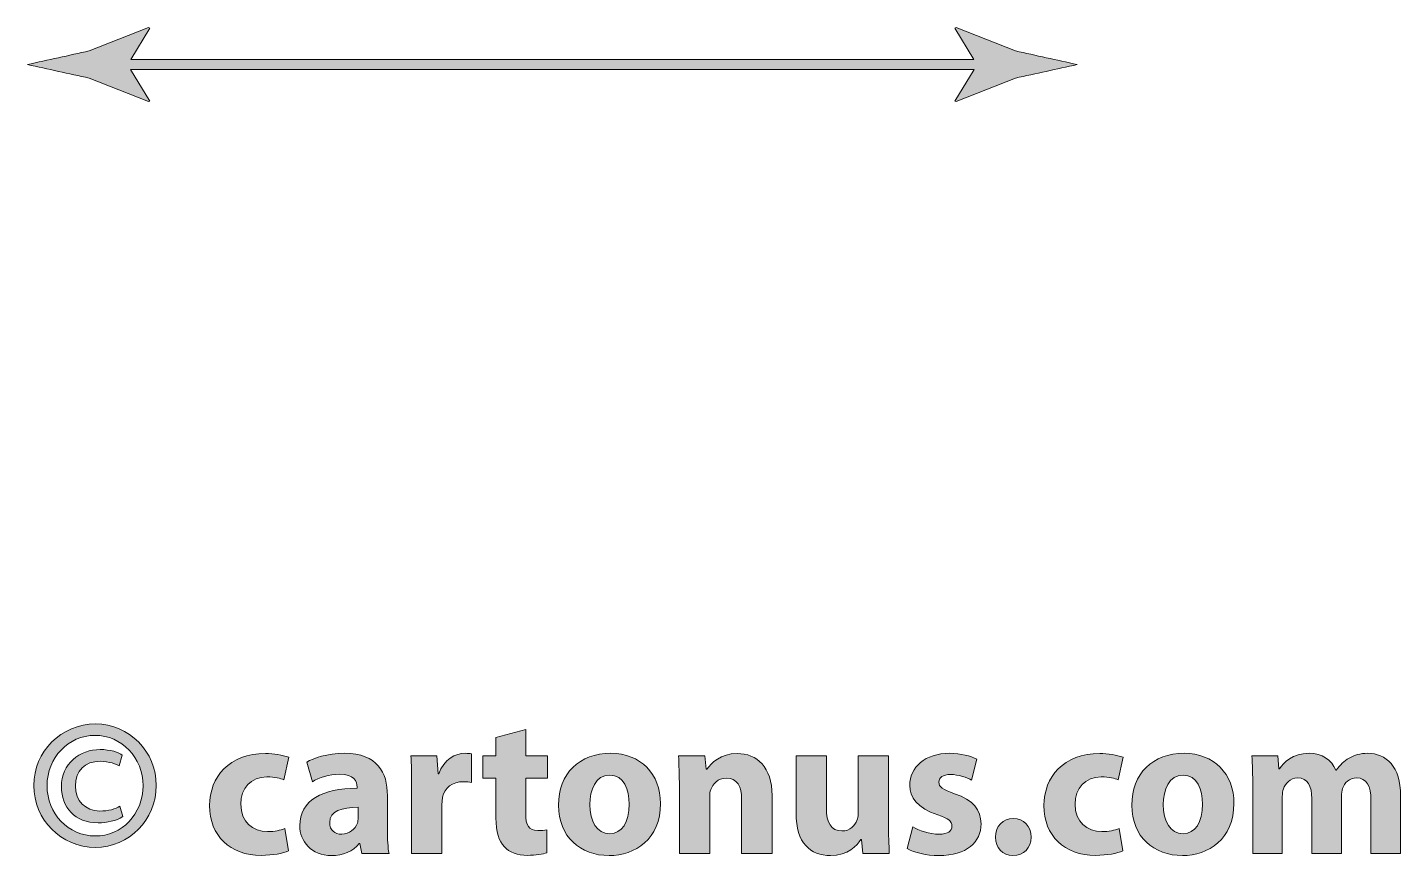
# Model space of a CAD drawing. Header units: inches. Extents: x 110 to 587, y -364 to 80.
# Drawn here: x 512.48 to 560.59, y -160.82 to -131.79 of the extents above; entities that cross this region are included whole.
import ezdxf

# ---------------------------------------------------------------- set-up
doc = ezdxf.new("R2010")
doc.units = ezdxf.units.IN
doc.header["$MEASUREMENT"] = 0
doc.layers.add('description', color=7, linetype='Continuous')

# ---------------------------------------------------------------- blocks, each defined once
blk = doc.blocks.new('block 25')
at = {"layer": 'description'}
h = blk.add_hatch(color=252, dxfattribs=at)
h.dxf.hatch_style = 2
edge = h.paths.add_edge_path()
edge.add_spline(control_points=[(516.993, -158.363), (516.993, -159.566), (516.048, -160.532), (514.858, -160.532), (513.662, -160.532), (512.703, -159.566), (512.703, -158.363), (512.703, -157.173), (513.662, -156.207), (514.866, -156.207), (516.048, -156.207), (516.993, -157.173), (516.993, -158.363)], knot_values=[0, 0, 0, 0, 1, 1, 1, 2, 2, 2, 3, 3, 3, 4, 4, 4, 4], degree=3, periodic=1)
edge = h.paths.add_edge_path()
edge.add_spline(control_points=[(513.165, -158.37), (513.165, -159.356), (513.914, -160.133), (514.852, -160.133), (515.782, -160.14), (516.531, -159.356), (516.531, -158.37), (516.531, -157.39), (515.782, -156.606), (514.844, -156.606), (513.914, -156.606), (513.165, -157.39), (513.165, -158.37)], knot_values=[0, 0, 0, 0, 1, 1, 1, 2, 2, 2, 3, 3, 3, 4, 4, 4, 4], degree=3, periodic=1)
edge = h.paths.add_edge_path()
edge.add_spline(control_points=[(515.691, -157.67), (515.607, -157.621), (515.334, -157.516), (515.027, -157.516), (514.487, -157.516), (514.159, -157.838), (514.159, -158.384), (514.159, -158.894), (514.502, -159.259), (515.019, -159.259), (515.306, -159.259), (515.565, -159.189), (515.719, -159.09), (515.719, -159.09), (515.824, -159.447), (515.824, -159.447), (515.58, -159.608), (515.265, -159.671), (514.957, -159.671), (514.138, -159.671), (513.669, -159.118), (513.669, -158.405), (513.669, -157.6), (514.313, -157.103), (515.027, -157.103), (515.363, -157.103), (515.705, -157.201), (515.796, -157.299), (515.796, -157.299), (515.691, -157.67), (515.691, -157.67)], knot_values=[0, 0, 0, 0, 1, 1, 1, 2, 2, 2, 3, 3, 3, 4, 4, 4, 5, 5, 5, 6, 6, 6, 7, 7, 7, 8, 8, 8, 9, 9, 9, 10, 10, 10, 10], degree=3, periodic=1)
h = blk.add_hatch(color=252, dxfattribs=at)
h.dxf.hatch_style = 2
edge = h.paths.add_edge_path()
edge.add_spline(control_points=[(529.937, -156.396), (529.937, -156.396), (529.937, -157.32), (529.937, -157.32), (529.937, -157.32), (530.699, -157.32), (530.699, -157.32), (530.699, -157.32), (530.699, -158.104), (530.699, -158.104), (530.699, -158.104), (529.937, -158.104), (529.937, -158.104), (529.937, -158.104), (529.937, -159.342), (529.937, -159.342), (529.937, -159.755), (530.042, -159.944), (530.357, -159.944), (530.504, -159.944), (530.573, -159.937), (530.671, -159.916), (530.671, -159.916), (530.679, -160.721), (530.679, -160.721), (530.546, -160.77), (530.287, -160.812), (529.992, -160.812), (529.65, -160.812), (529.363, -160.693), (529.188, -160.518), (528.992, -160.315), (528.894, -159.986), (528.894, -159.504), (528.894, -159.504), (528.894, -158.104), (528.894, -158.104), (528.894, -158.104), (528.439, -158.104), (528.439, -158.104), (528.439, -158.104), (528.439, -157.32), (528.439, -157.32), (528.439, -157.32), (528.894, -157.32), (528.894, -157.32), (528.894, -157.32), (528.894, -156.683), (528.894, -156.683), (528.894, -156.683), (529.937, -156.396), (529.937, -156.396)], knot_values=[0, 0, 0, 0, 1, 1, 1, 2, 2, 2, 3, 3, 3, 4, 4, 4, 5, 5, 5, 6, 6, 6, 7, 7, 7, 8, 8, 8, 9, 9, 9, 10, 10, 10, 11, 11, 11, 12, 12, 12, 13, 13, 13, 14, 14, 14, 15, 15, 15, 16, 16, 16, 17, 17, 17, 17], degree=3, periodic=1)
h = blk.add_hatch(color=252, dxfattribs=at)
h.dxf.hatch_style = 2
edge = h.paths.add_edge_path()
edge.add_spline(control_points=[(521.627, -160.651), (521.438, -160.742), (521.081, -160.812), (520.676, -160.812), (519.57, -160.812), (518.863, -160.133), (518.863, -159.063), (518.863, -158.062), (519.549, -157.243), (520.823, -157.243), (521.103, -157.243), (521.41, -157.292), (521.634, -157.376), (521.634, -157.376), (521.467, -158.167), (521.467, -158.167), (521.34, -158.111), (521.152, -158.062), (520.872, -158.062), (520.312, -158.062), (519.948, -158.461), (519.955, -159.021), (519.955, -159.643), (520.375, -159.979), (520.893, -159.979), (521.144, -159.979), (521.34, -159.937), (521.501, -159.867), (521.501, -159.867), (521.627, -160.651), (521.627, -160.651)], knot_values=[0, 0, 0, 0, 1, 1, 1, 2, 2, 2, 3, 3, 3, 4, 4, 4, 5, 5, 5, 6, 6, 6, 7, 7, 7, 8, 8, 8, 9, 9, 9, 10, 10, 10, 10], degree=3, periodic=1)
h = blk.add_hatch(color=252, dxfattribs=at)
h.dxf.hatch_style = 2
edge = h.paths.add_edge_path()
edge.add_spline(control_points=[(525.092, -159.916), (525.092, -160.238), (525.106, -160.553), (525.148, -160.742), (525.148, -160.742), (524.19, -160.742), (524.19, -160.742), (524.19, -160.742), (524.126, -160.399), (524.126, -160.399), (524.126, -160.399), (524.105, -160.399), (524.105, -160.399), (523.882, -160.672), (523.532, -160.819), (523.126, -160.819), (522.433, -160.819), (522.02, -160.315), (522.02, -159.77), (522.02, -158.881), (522.818, -158.461), (524.028, -158.461), (524.028, -158.461), (524.028, -158.419), (524.028, -158.419), (524.028, -158.23), (523.93, -157.971), (523.405, -157.971), (523.056, -157.971), (522.685, -158.09), (522.461, -158.23), (522.461, -158.23), (522.265, -157.544), (522.265, -157.544), (522.503, -157.411), (522.972, -157.236), (523.595, -157.236), (524.735, -157.236), (525.092, -157.908), (525.092, -158.72), (525.092, -158.72), (525.092, -159.916), (525.092, -159.916)], knot_values=[0, 0, 0, 0, 1, 1, 1, 2, 2, 2, 3, 3, 3, 4, 4, 4, 5, 5, 5, 6, 6, 6, 7, 7, 7, 8, 8, 8, 9, 9, 9, 10, 10, 10, 11, 11, 11, 12, 12, 12, 13, 13, 13, 14, 14, 14, 14], degree=3, periodic=1)
edge = h.paths.add_edge_path()
edge.add_spline(control_points=[(524.063, -159.126), (523.504, -159.126), (523.07, -159.259), (523.07, -159.664), (523.07, -159.937), (523.252, -160.07), (523.489, -160.07), (523.749, -160.07), (523.972, -159.895), (524.042, -159.679), (524.057, -159.622), (524.063, -159.559), (524.063, -159.496), (524.063, -159.496), (524.063, -159.126), (524.063, -159.126)], knot_values=[0, 0, 0, 0, 1, 1, 1, 2, 2, 2, 3, 3, 3, 4, 4, 4, 5, 5, 5, 5], degree=3, periodic=1)
h = blk.add_hatch(color=252, dxfattribs=at)
h.dxf.hatch_style = 2
edge = h.paths.add_edge_path()
edge.add_spline(control_points=[(525.94, -158.447), (525.94, -157.943), (525.933, -157.614), (525.912, -157.32), (525.912, -157.32), (526.822, -157.32), (526.822, -157.32), (526.822, -157.32), (526.864, -157.95), (526.864, -157.95), (526.864, -157.95), (526.892, -157.95), (526.892, -157.95), (527.067, -157.446), (527.48, -157.236), (527.816, -157.236), (527.913, -157.236), (527.963, -157.243), (528.039, -157.257), (528.039, -157.257), (528.039, -158.258), (528.039, -158.258), (527.955, -158.244), (527.872, -158.23), (527.752, -158.23), (527.36, -158.23), (527.094, -158.44), (527.025, -158.769), (527.011, -158.839), (527.003, -158.923), (527.003, -159.007), (527.003, -159.007), (527.003, -160.742), (527.003, -160.742), (527.003, -160.742), (525.94, -160.742), (525.94, -160.742), (525.94, -160.742), (525.94, -158.447), (525.94, -158.447)], knot_values=[0, 0, 0, 0, 1, 1, 1, 2, 2, 2, 3, 3, 3, 4, 4, 4, 5, 5, 5, 6, 6, 6, 7, 7, 7, 8, 8, 8, 9, 9, 9, 10, 10, 10, 11, 11, 11, 12, 12, 12, 13, 13, 13, 13], degree=3, periodic=1)
h = blk.add_hatch(color=252, dxfattribs=at)
h.dxf.hatch_style = 2
edge = h.paths.add_edge_path()
edge.add_spline(control_points=[(534.661, -158.993), (534.661, -160.245), (533.772, -160.819), (532.856, -160.819), (531.855, -160.819), (531.085, -160.161), (531.085, -159.056), (531.085, -157.943), (531.813, -157.236), (532.919, -157.236), (533.961, -157.236), (534.661, -157.957), (534.661, -158.993)], knot_values=[0, 0, 0, 0, 1, 1, 1, 2, 2, 2, 3, 3, 3, 4, 4, 4, 4], degree=3, periodic=1)
edge = h.paths.add_edge_path()
edge.add_spline(control_points=[(532.184, -159.027), (532.184, -159.616), (532.429, -160.056), (532.884, -160.056), (533.304, -160.056), (533.562, -159.643), (533.562, -159.021), (533.562, -158.517), (533.367, -157.999), (532.884, -157.999), (532.38, -157.999), (532.184, -158.524), (532.184, -159.027)], knot_values=[0, 0, 0, 0, 1, 1, 1, 2, 2, 2, 3, 3, 3, 4, 4, 4, 4], degree=3, periodic=1)
h = blk.add_hatch(color=252, dxfattribs=at)
h.dxf.hatch_style = 2
edge = h.paths.add_edge_path()
edge.add_spline(control_points=[(535.32, -158.412), (535.32, -157.985), (535.306, -157.628), (535.292, -157.32), (535.292, -157.32), (536.216, -157.32), (536.216, -157.32), (536.216, -157.32), (536.265, -157.796), (536.265, -157.796), (536.265, -157.796), (536.286, -157.796), (536.286, -157.796), (536.426, -157.572), (536.769, -157.243), (537.343, -157.243), (538.042, -157.243), (538.567, -157.712), (538.567, -158.72), (538.567, -158.72), (538.567, -160.742), (538.567, -160.742), (538.567, -160.742), (537.503, -160.742), (537.503, -160.742), (537.503, -160.742), (537.503, -158.846), (537.503, -158.846), (537.503, -158.405), (537.349, -158.104), (536.965, -158.104), (536.671, -158.104), (536.496, -158.307), (536.419, -158.503), (536.391, -158.573), (536.384, -158.671), (536.384, -158.769), (536.384, -158.769), (536.384, -160.742), (536.384, -160.742), (536.384, -160.742), (535.32, -160.742), (535.32, -160.742), (535.32, -160.742), (535.32, -158.412), (535.32, -158.412)], knot_values=[0, 0, 0, 0, 1, 1, 1, 2, 2, 2, 3, 3, 3, 4, 4, 4, 5, 5, 5, 6, 6, 6, 7, 7, 7, 8, 8, 8, 9, 9, 9, 10, 10, 10, 11, 11, 11, 12, 12, 12, 13, 13, 13, 14, 14, 14, 15, 15, 15, 15], degree=3, periodic=1)
h = blk.add_hatch(color=252, dxfattribs=at)
h.dxf.hatch_style = 2
edge = h.paths.add_edge_path()
edge.add_spline(control_points=[(543.496, -159.818), (543.692, -159.937), (544.098, -160.07), (544.413, -160.07), (544.735, -160.07), (544.868, -159.965), (544.868, -159.79), (544.868, -159.608), (544.763, -159.525), (544.371, -159.392), (543.657, -159.154), (543.384, -158.769), (543.391, -158.363), (543.391, -157.719), (543.937, -157.236), (544.784, -157.236), (545.183, -157.236), (545.532, -157.334), (545.742, -157.439), (545.742, -157.439), (545.56, -158.174), (545.56, -158.174), (545.407, -158.09), (545.105, -157.978), (544.819, -157.978), (544.56, -157.978), (544.413, -158.083), (544.413, -158.251), (544.413, -158.419), (544.546, -158.503), (544.966, -158.65), (545.616, -158.874), (545.882, -159.21), (545.889, -159.706), (545.889, -160.35), (545.392, -160.819), (544.413, -160.819), (543.965, -160.819), (543.566, -160.714), (543.307, -160.574), (543.307, -160.574), (543.496, -159.818), (543.496, -159.818)], knot_values=[0, 0, 0, 0, 1, 1, 1, 2, 2, 2, 3, 3, 3, 4, 4, 4, 5, 5, 5, 6, 6, 6, 7, 7, 7, 8, 8, 8, 9, 9, 9, 10, 10, 10, 11, 11, 11, 12, 12, 12, 13, 13, 13, 14, 14, 14, 14], degree=3, periodic=1)
h = blk.add_hatch(color=252, dxfattribs=at)
h.dxf.hatch_style = 2
edge = h.paths.add_edge_path()
edge.add_spline(control_points=[(550.859, -160.651), (550.67, -160.742), (550.313, -160.812), (549.908, -160.812), (548.802, -160.812), (548.095, -160.133), (548.095, -159.063), (548.095, -158.062), (548.781, -157.243), (550.055, -157.243), (550.334, -157.243), (550.642, -157.292), (550.866, -157.376), (550.866, -157.376), (550.698, -158.167), (550.698, -158.167), (550.572, -158.111), (550.383, -158.062), (550.104, -158.062), (549.543, -158.062), (549.18, -158.461), (549.186, -159.021), (549.186, -159.643), (549.607, -159.979), (550.124, -159.979), (550.376, -159.979), (550.572, -159.937), (550.733, -159.867), (550.733, -159.867), (550.859, -160.651), (550.859, -160.651)], knot_values=[0, 0, 0, 0, 1, 1, 1, 2, 2, 2, 3, 3, 3, 4, 4, 4, 5, 5, 5, 6, 6, 6, 7, 7, 7, 8, 8, 8, 9, 9, 9, 10, 10, 10, 10], degree=3, periodic=1)
h = blk.add_hatch(color=252, dxfattribs=at)
h.dxf.hatch_style = 2
edge = h.paths.add_edge_path()
edge.add_spline(control_points=[(554.751, -158.993), (554.751, -160.245), (553.862, -160.819), (552.945, -160.819), (551.945, -160.819), (551.175, -160.161), (551.175, -159.056), (551.175, -157.943), (551.903, -157.236), (553.008, -157.236), (554.051, -157.236), (554.751, -157.957), (554.751, -158.993)], knot_values=[0, 0, 0, 0, 1, 1, 1, 2, 2, 2, 3, 3, 3, 4, 4, 4, 4], degree=3, periodic=1)
edge = h.paths.add_edge_path()
edge.add_spline(control_points=[(552.274, -159.027), (552.274, -159.616), (552.519, -160.056), (552.973, -160.056), (553.393, -160.056), (553.652, -159.643), (553.652, -159.021), (553.652, -158.517), (553.456, -157.999), (552.973, -157.999), (552.47, -157.999), (552.274, -158.524), (552.274, -159.027)], knot_values=[0, 0, 0, 0, 1, 1, 1, 2, 2, 2, 3, 3, 3, 4, 4, 4, 4], degree=3, periodic=1)
h = blk.add_hatch(color=252, dxfattribs=at)
h.dxf.hatch_style = 2
edge = h.paths.add_edge_path()
edge.add_spline(control_points=[(555.41, -158.412), (555.41, -157.985), (555.396, -157.628), (555.382, -157.32), (555.382, -157.32), (556.285, -157.32), (556.285, -157.32), (556.285, -157.32), (556.327, -157.782), (556.327, -157.782), (556.327, -157.782), (556.347, -157.782), (556.347, -157.782), (556.495, -157.558), (556.803, -157.236), (557.383, -157.236), (557.831, -157.236), (558.174, -157.467), (558.321, -157.824), (558.321, -157.824), (558.335, -157.824), (558.335, -157.824), (558.468, -157.642), (558.615, -157.502), (558.783, -157.404), (558.972, -157.299), (559.182, -157.236), (559.434, -157.236), (560.092, -157.236), (560.588, -157.698), (560.588, -158.727), (560.588, -158.727), (560.588, -160.742), (560.588, -160.742), (560.588, -160.742), (559.553, -160.742), (559.553, -160.742), (559.553, -160.742), (559.553, -158.881), (559.553, -158.881), (559.553, -158.384), (559.392, -158.097), (559.049, -158.097), (558.797, -158.097), (558.629, -158.265), (558.552, -158.468), (558.531, -158.545), (558.517, -158.65), (558.517, -158.741), (558.517, -158.741), (558.517, -160.742), (558.517, -160.742), (558.517, -160.742), (557.481, -160.742), (557.481, -160.742), (557.481, -160.742), (557.481, -158.818), (557.481, -158.818), (557.481, -158.391), (557.327, -158.097), (556.984, -158.097), (556.711, -158.097), (556.551, -158.307), (556.487, -158.475), (556.453, -158.559), (556.446, -158.657), (556.446, -158.748), (556.446, -158.748), (556.446, -160.742), (556.446, -160.742), (556.446, -160.742), (555.41, -160.742), (555.41, -160.742), (555.41, -160.742), (555.41, -158.412), (555.41, -158.412)], knot_values=[0, 0, 0, 0, 1, 1, 1, 2, 2, 2, 3, 3, 3, 4, 4, 4, 5, 5, 5, 6, 6, 6, 7, 7, 7, 8, 8, 8, 9, 9, 9, 10, 10, 10, 11, 11, 11, 12, 12, 12, 13, 13, 13, 14, 14, 14, 15, 15, 15, 16, 16, 16, 17, 17, 17, 18, 18, 18, 19, 19, 19, 20, 20, 20, 21, 21, 21, 22, 22, 22, 23, 23, 23, 24, 24, 24, 25, 25, 25, 25], degree=3, periodic=1)
h = blk.add_hatch(color=252, dxfattribs=at)
h.dxf.hatch_style = 2
edge = h.paths.add_edge_path()
edge.add_spline(control_points=[(542.648, -159.643), (542.648, -160.091), (542.662, -160.455), (542.676, -160.742), (542.676, -160.742), (541.752, -160.742), (541.752, -160.742), (541.752, -160.742), (541.703, -160.259), (541.703, -160.259), (541.703, -160.259), (541.682, -160.259), (541.682, -160.259), (541.549, -160.469), (541.228, -160.819), (540.612, -160.819), (539.912, -160.819), (539.408, -160.385), (539.408, -159.329), (539.408, -159.329), (539.408, -157.32), (539.408, -157.32), (539.408, -157.32), (540.472, -157.32), (540.472, -157.32), (540.472, -157.32), (540.472, -159.16), (540.472, -159.16), (540.472, -159.658), (540.633, -159.958), (541.011, -159.958), (541.304, -159.958), (541.479, -159.755), (541.542, -159.587), (541.57, -159.525), (541.585, -159.447), (541.585, -159.356), (541.585, -159.356), (541.585, -157.32), (541.585, -157.32), (541.585, -157.32), (542.648, -157.32), (542.648, -157.32), (542.648, -157.32), (542.648, -159.643), (542.648, -159.643)], knot_values=[0, 0, 0, 0, 1, 1, 1, 2, 2, 2, 3, 3, 3, 4, 4, 4, 5, 5, 5, 6, 6, 6, 7, 7, 7, 8, 8, 8, 9, 9, 9, 10, 10, 10, 11, 11, 11, 12, 12, 12, 13, 13, 13, 14, 14, 14, 15, 15, 15, 15], degree=3, periodic=1)
h = blk.add_hatch(color=252, dxfattribs=at)
h.dxf.hatch_style = 2
edge = h.paths.add_edge_path()
edge.add_spline(control_points=[(546.394, -160.175), (546.394, -159.79), (546.653, -159.525), (547.024, -159.525), (547.387, -159.525), (547.64, -159.783), (547.647, -160.175), (547.647, -160.546), (547.395, -160.819), (547.01, -160.819), (546.653, -160.819), (546.394, -160.546), (546.394, -160.175)], knot_values=[0, 0, 0, 0, 1, 1, 1, 2, 2, 2, 3, 3, 3, 4, 4, 4, 4], degree=3, periodic=1)
at = {"layer": 'description', "lineweight": 0}
for points, knots in [([(516.993, -158.363), (516.993, -159.566), (516.048, -160.532), (514.858, -160.532), (513.662, -160.532), (512.703, -159.566), (512.703, -158.363), (512.703, -157.173), (513.662, -156.207), (514.866, -156.207), (516.048, -156.207), (516.993, -157.173), (516.993, -158.363)], [0, 0, 0, 0, 1, 1, 1, 2, 2, 2, 3, 3, 3, 4, 4, 4, 4]), ([(513.165, -158.37), (513.165, -159.356), (513.914, -160.133), (514.852, -160.133), (515.782, -160.14), (516.531, -159.356), (516.531, -158.37), (516.531, -157.39), (515.782, -156.606), (514.844, -156.606), (513.914, -156.606), (513.165, -157.39), (513.165, -158.37)], [0, 0, 0, 0, 1, 1, 1, 2, 2, 2, 3, 3, 3, 4, 4, 4, 4]), ([(529.937, -156.396), (529.937, -156.396), (529.937, -157.32), (529.937, -157.32), (529.937, -157.32), (530.699, -157.32), (530.699, -157.32), (530.699, -157.32), (530.699, -158.104), (530.699, -158.104), (530.699, -158.104), (529.937, -158.104), (529.937, -158.104), (529.937, -158.104), (529.937, -159.342), (529.937, -159.342), (529.937, -159.755), (530.042, -159.944), (530.357, -159.944), (530.504, -159.944), (530.573, -159.937), (530.671, -159.916), (530.671, -159.916), (530.679, -160.721), (530.679, -160.721), (530.546, -160.77), (530.287, -160.812), (529.992, -160.812), (529.65, -160.812), (529.363, -160.693), (529.188, -160.518), (528.992, -160.315), (528.894, -159.986), (528.894, -159.504), (528.894, -159.504), (528.894, -158.104), (528.894, -158.104), (528.894, -158.104), (528.439, -158.104), (528.439, -158.104), (528.439, -158.104), (528.439, -157.32), (528.439, -157.32), (528.439, -157.32), (528.894, -157.32), (528.894, -157.32), (528.894, -157.32), (528.894, -156.683), (528.894, -156.683), (528.894, -156.683), (529.937, -156.396), (529.937, -156.396)], [0, 0, 0, 0, 1, 1, 1, 2, 2, 2, 3, 3, 3, 4, 4, 4, 5, 5, 5, 6, 6, 6, 7, 7, 7, 8, 8, 8, 9, 9, 9, 10, 10, 10, 11, 11, 11, 12, 12, 12, 13, 13, 13, 14, 14, 14, 15, 15, 15, 16, 16, 16, 17, 17, 17, 17]), ([(515.691, -157.67), (515.607, -157.621), (515.334, -157.516), (515.027, -157.516), (514.487, -157.516), (514.159, -157.838), (514.159, -158.384), (514.159, -158.894), (514.502, -159.259), (515.019, -159.259), (515.306, -159.259), (515.565, -159.189), (515.719, -159.09), (515.719, -159.09), (515.824, -159.447), (515.824, -159.447), (515.58, -159.608), (515.265, -159.671), (514.957, -159.671), (514.138, -159.671), (513.669, -159.118), (513.669, -158.405), (513.669, -157.6), (514.313, -157.103), (515.027, -157.103), (515.363, -157.103), (515.705, -157.201), (515.796, -157.299), (515.796, -157.299), (515.691, -157.67), (515.691, -157.67)], [0, 0, 0, 0, 1, 1, 1, 2, 2, 2, 3, 3, 3, 4, 4, 4, 5, 5, 5, 6, 6, 6, 7, 7, 7, 8, 8, 8, 9, 9, 9, 10, 10, 10, 10]), ([(521.627, -160.651), (521.438, -160.742), (521.081, -160.812), (520.676, -160.812), (519.57, -160.812), (518.863, -160.133), (518.863, -159.063), (518.863, -158.062), (519.549, -157.243), (520.823, -157.243), (521.103, -157.243), (521.41, -157.292), (521.634, -157.376), (521.634, -157.376), (521.467, -158.167), (521.467, -158.167), (521.34, -158.111), (521.152, -158.062), (520.872, -158.062), (520.312, -158.062), (519.948, -158.461), (519.955, -159.021), (519.955, -159.643), (520.375, -159.979), (520.893, -159.979), (521.144, -159.979), (521.34, -159.937), (521.501, -159.867), (521.501, -159.867), (521.627, -160.651), (521.627, -160.651)], [0, 0, 0, 0, 1, 1, 1, 2, 2, 2, 3, 3, 3, 4, 4, 4, 5, 5, 5, 6, 6, 6, 7, 7, 7, 8, 8, 8, 9, 9, 9, 10, 10, 10, 10]), ([(525.092, -159.916), (525.092, -160.238), (525.106, -160.553), (525.148, -160.742), (525.148, -160.742), (524.19, -160.742), (524.19, -160.742), (524.19, -160.742), (524.126, -160.399), (524.126, -160.399), (524.126, -160.399), (524.105, -160.399), (524.105, -160.399), (523.882, -160.672), (523.532, -160.819), (523.126, -160.819), (522.433, -160.819), (522.02, -160.315), (522.02, -159.77), (522.02, -158.881), (522.818, -158.461), (524.028, -158.461), (524.028, -158.461), (524.028, -158.419), (524.028, -158.419), (524.028, -158.23), (523.93, -157.971), (523.405, -157.971), (523.056, -157.971), (522.685, -158.09), (522.461, -158.23), (522.461, -158.23), (522.265, -157.544), (522.265, -157.544), (522.503, -157.411), (522.972, -157.236), (523.595, -157.236), (524.735, -157.236), (525.092, -157.908), (525.092, -158.72), (525.092, -158.72), (525.092, -159.916), (525.092, -159.916)], [0, 0, 0, 0, 1, 1, 1, 2, 2, 2, 3, 3, 3, 4, 4, 4, 5, 5, 5, 6, 6, 6, 7, 7, 7, 8, 8, 8, 9, 9, 9, 10, 10, 10, 11, 11, 11, 12, 12, 12, 13, 13, 13, 14, 14, 14, 14]), ([(525.94, -158.447), (525.94, -157.943), (525.933, -157.614), (525.912, -157.32), (525.912, -157.32), (526.822, -157.32), (526.822, -157.32), (526.822, -157.32), (526.864, -157.95), (526.864, -157.95), (526.864, -157.95), (526.892, -157.95), (526.892, -157.95), (527.067, -157.446), (527.48, -157.236), (527.816, -157.236), (527.913, -157.236), (527.963, -157.243), (528.039, -157.257), (528.039, -157.257), (528.039, -158.258), (528.039, -158.258), (527.955, -158.244), (527.872, -158.23), (527.752, -158.23), (527.36, -158.23), (527.094, -158.44), (527.025, -158.769), (527.011, -158.839), (527.003, -158.923), (527.003, -159.007), (527.003, -159.007), (527.003, -160.742), (527.003, -160.742), (527.003, -160.742), (525.94, -160.742), (525.94, -160.742), (525.94, -160.742), (525.94, -158.447), (525.94, -158.447)], [0, 0, 0, 0, 1, 1, 1, 2, 2, 2, 3, 3, 3, 4, 4, 4, 5, 5, 5, 6, 6, 6, 7, 7, 7, 8, 8, 8, 9, 9, 9, 10, 10, 10, 11, 11, 11, 12, 12, 12, 13, 13, 13, 13]), ([(534.661, -158.993), (534.661, -160.245), (533.772, -160.819), (532.856, -160.819), (531.855, -160.819), (531.085, -160.161), (531.085, -159.056), (531.085, -157.943), (531.813, -157.236), (532.919, -157.236), (533.961, -157.236), (534.661, -157.957), (534.661, -158.993)], [0, 0, 0, 0, 1, 1, 1, 2, 2, 2, 3, 3, 3, 4, 4, 4, 4]), ([(535.32, -158.412), (535.32, -157.985), (535.306, -157.628), (535.292, -157.32), (535.292, -157.32), (536.216, -157.32), (536.216, -157.32), (536.216, -157.32), (536.265, -157.796), (536.265, -157.796), (536.265, -157.796), (536.286, -157.796), (536.286, -157.796), (536.426, -157.572), (536.769, -157.243), (537.343, -157.243), (538.042, -157.243), (538.567, -157.712), (538.567, -158.72), (538.567, -158.72), (538.567, -160.742), (538.567, -160.742), (538.567, -160.742), (537.503, -160.742), (537.503, -160.742), (537.503, -160.742), (537.503, -158.846), (537.503, -158.846), (537.503, -158.405), (537.349, -158.104), (536.965, -158.104), (536.671, -158.104), (536.496, -158.307), (536.419, -158.503), (536.391, -158.573), (536.384, -158.671), (536.384, -158.769), (536.384, -158.769), (536.384, -160.742), (536.384, -160.742), (536.384, -160.742), (535.32, -160.742), (535.32, -160.742), (535.32, -160.742), (535.32, -158.412), (535.32, -158.412)], [0, 0, 0, 0, 1, 1, 1, 2, 2, 2, 3, 3, 3, 4, 4, 4, 5, 5, 5, 6, 6, 6, 7, 7, 7, 8, 8, 8, 9, 9, 9, 10, 10, 10, 11, 11, 11, 12, 12, 12, 13, 13, 13, 14, 14, 14, 15, 15, 15, 15]), ([(543.496, -159.818), (543.692, -159.937), (544.098, -160.07), (544.413, -160.07), (544.735, -160.07), (544.868, -159.965), (544.868, -159.79), (544.868, -159.608), (544.763, -159.525), (544.371, -159.392), (543.657, -159.154), (543.384, -158.769), (543.391, -158.363), (543.391, -157.719), (543.937, -157.236), (544.784, -157.236), (545.183, -157.236), (545.532, -157.334), (545.742, -157.439), (545.742, -157.439), (545.56, -158.174), (545.56, -158.174), (545.407, -158.09), (545.105, -157.978), (544.819, -157.978), (544.56, -157.978), (544.413, -158.083), (544.413, -158.251), (544.413, -158.419), (544.546, -158.503), (544.966, -158.65), (545.616, -158.874), (545.882, -159.21), (545.889, -159.706), (545.889, -160.35), (545.392, -160.819), (544.413, -160.819), (543.965, -160.819), (543.566, -160.714), (543.307, -160.574), (543.307, -160.574), (543.496, -159.818), (543.496, -159.818)], [0, 0, 0, 0, 1, 1, 1, 2, 2, 2, 3, 3, 3, 4, 4, 4, 5, 5, 5, 6, 6, 6, 7, 7, 7, 8, 8, 8, 9, 9, 9, 10, 10, 10, 11, 11, 11, 12, 12, 12, 13, 13, 13, 14, 14, 14, 14]), ([(550.859, -160.651), (550.67, -160.742), (550.313, -160.812), (549.908, -160.812), (548.802, -160.812), (548.095, -160.133), (548.095, -159.063), (548.095, -158.062), (548.781, -157.243), (550.055, -157.243), (550.334, -157.243), (550.642, -157.292), (550.866, -157.376), (550.866, -157.376), (550.698, -158.167), (550.698, -158.167), (550.572, -158.111), (550.383, -158.062), (550.104, -158.062), (549.543, -158.062), (549.18, -158.461), (549.186, -159.021), (549.186, -159.643), (549.607, -159.979), (550.124, -159.979), (550.376, -159.979), (550.572, -159.937), (550.733, -159.867), (550.733, -159.867), (550.859, -160.651), (550.859, -160.651)], [0, 0, 0, 0, 1, 1, 1, 2, 2, 2, 3, 3, 3, 4, 4, 4, 5, 5, 5, 6, 6, 6, 7, 7, 7, 8, 8, 8, 9, 9, 9, 10, 10, 10, 10]), ([(554.751, -158.993), (554.751, -160.245), (553.862, -160.819), (552.945, -160.819), (551.945, -160.819), (551.175, -160.161), (551.175, -159.056), (551.175, -157.943), (551.903, -157.236), (553.008, -157.236), (554.051, -157.236), (554.751, -157.957), (554.751, -158.993)], [0, 0, 0, 0, 1, 1, 1, 2, 2, 2, 3, 3, 3, 4, 4, 4, 4]), ([(555.41, -158.412), (555.41, -157.985), (555.396, -157.628), (555.382, -157.32), (555.382, -157.32), (556.285, -157.32), (556.285, -157.32), (556.285, -157.32), (556.327, -157.782), (556.327, -157.782), (556.327, -157.782), (556.347, -157.782), (556.347, -157.782), (556.495, -157.558), (556.803, -157.236), (557.383, -157.236), (557.831, -157.236), (558.174, -157.467), (558.321, -157.824), (558.321, -157.824), (558.335, -157.824), (558.335, -157.824), (558.468, -157.642), (558.615, -157.502), (558.783, -157.404), (558.972, -157.299), (559.182, -157.236), (559.434, -157.236), (560.092, -157.236), (560.588, -157.698), (560.588, -158.727), (560.588, -158.727), (560.588, -160.742), (560.588, -160.742), (560.588, -160.742), (559.553, -160.742), (559.553, -160.742), (559.553, -160.742), (559.553, -158.881), (559.553, -158.881), (559.553, -158.384), (559.392, -158.097), (559.049, -158.097), (558.797, -158.097), (558.629, -158.265), (558.552, -158.468), (558.531, -158.545), (558.517, -158.65), (558.517, -158.741), (558.517, -158.741), (558.517, -160.742), (558.517, -160.742), (558.517, -160.742), (557.481, -160.742), (557.481, -160.742), (557.481, -160.742), (557.481, -158.818), (557.481, -158.818), (557.481, -158.391), (557.327, -158.097), (556.984, -158.097), (556.711, -158.097), (556.551, -158.307), (556.487, -158.475), (556.453, -158.559), (556.446, -158.657), (556.446, -158.748), (556.446, -158.748), (556.446, -160.742), (556.446, -160.742), (556.446, -160.742), (555.41, -160.742), (555.41, -160.742), (555.41, -160.742), (555.41, -158.412), (555.41, -158.412)], [0, 0, 0, 0, 1, 1, 1, 2, 2, 2, 3, 3, 3, 4, 4, 4, 5, 5, 5, 6, 6, 6, 7, 7, 7, 8, 8, 8, 9, 9, 9, 10, 10, 10, 11, 11, 11, 12, 12, 12, 13, 13, 13, 14, 14, 14, 15, 15, 15, 16, 16, 16, 17, 17, 17, 18, 18, 18, 19, 19, 19, 20, 20, 20, 21, 21, 21, 22, 22, 22, 23, 23, 23, 24, 24, 24, 25, 25, 25, 25]), ([(542.648, -159.643), (542.648, -160.091), (542.662, -160.455), (542.676, -160.742), (542.676, -160.742), (541.752, -160.742), (541.752, -160.742), (541.752, -160.742), (541.703, -160.259), (541.703, -160.259), (541.703, -160.259), (541.682, -160.259), (541.682, -160.259), (541.549, -160.469), (541.228, -160.819), (540.612, -160.819), (539.912, -160.819), (539.408, -160.385), (539.408, -159.329), (539.408, -159.329), (539.408, -157.32), (539.408, -157.32), (539.408, -157.32), (540.472, -157.32), (540.472, -157.32), (540.472, -157.32), (540.472, -159.16), (540.472, -159.16), (540.472, -159.658), (540.633, -159.958), (541.011, -159.958), (541.304, -159.958), (541.479, -159.755), (541.542, -159.587), (541.57, -159.525), (541.585, -159.447), (541.585, -159.356), (541.585, -159.356), (541.585, -157.32), (541.585, -157.32), (541.585, -157.32), (542.648, -157.32), (542.648, -157.32), (542.648, -157.32), (542.648, -159.643), (542.648, -159.643)], [0, 0, 0, 0, 1, 1, 1, 2, 2, 2, 3, 3, 3, 4, 4, 4, 5, 5, 5, 6, 6, 6, 7, 7, 7, 8, 8, 8, 9, 9, 9, 10, 10, 10, 11, 11, 11, 12, 12, 12, 13, 13, 13, 14, 14, 14, 15, 15, 15, 15]), ([(532.184, -159.027), (532.184, -159.616), (532.429, -160.056), (532.884, -160.056), (533.304, -160.056), (533.562, -159.643), (533.562, -159.021), (533.562, -158.517), (533.367, -157.999), (532.884, -157.999), (532.38, -157.999), (532.184, -158.524), (532.184, -159.027)], [0, 0, 0, 0, 1, 1, 1, 2, 2, 2, 3, 3, 3, 4, 4, 4, 4]), ([(552.274, -159.027), (552.274, -159.616), (552.519, -160.056), (552.973, -160.056), (553.393, -160.056), (553.652, -159.643), (553.652, -159.021), (553.652, -158.517), (553.456, -157.999), (552.973, -157.999), (552.47, -157.999), (552.274, -158.524), (552.274, -159.027)], [0, 0, 0, 0, 1, 1, 1, 2, 2, 2, 3, 3, 3, 4, 4, 4, 4]), ([(524.063, -159.126), (523.504, -159.126), (523.07, -159.259), (523.07, -159.664), (523.07, -159.937), (523.252, -160.07), (523.489, -160.07), (523.749, -160.07), (523.972, -159.895), (524.042, -159.679), (524.057, -159.622), (524.063, -159.559), (524.063, -159.496), (524.063, -159.496), (524.063, -159.126), (524.063, -159.126)], [0, 0, 0, 0, 1, 1, 1, 2, 2, 2, 3, 3, 3, 4, 4, 4, 5, 5, 5, 5]), ([(546.394, -160.175), (546.394, -159.79), (546.653, -159.525), (547.024, -159.525), (547.387, -159.525), (547.64, -159.783), (547.647, -160.175), (547.647, -160.546), (547.395, -160.819), (547.01, -160.819), (546.653, -160.819), (546.394, -160.546), (546.394, -160.175)], [0, 0, 0, 0, 1, 1, 1, 2, 2, 2, 3, 3, 3, 4, 4, 4, 4])]:
    blk.add_open_spline(points, degree=3, knots=knots, dxfattribs=at)
blk = doc.blocks.new('block 24')
at = {"layer": 'description'}
h = blk.add_hatch(color=252, dxfattribs=at)
h.dxf.hatch_style = 2
edge = h.paths.add_edge_path()
edge.add_spline(control_points=[(547.093, -132.617), (547.093, -132.617), (545.021, -131.794), (545.021, -131.794), (545.021, -131.794), (544.977, -131.823), (544.977, -131.823), (544.977, -131.823), (545.643, -132.918), (545.643, -132.918), (545.643, -132.918), (516.096, -132.918), (516.096, -132.918), (516.096, -132.918), (516.762, -131.823), (516.762, -131.823), (516.762, -131.823), (516.718, -131.794), (516.718, -131.794), (516.718, -131.794), (514.646, -132.617), (514.646, -132.617), (513.923, -132.776), (513.201, -132.935), (512.479, -133.094), (513.201, -133.253), (513.923, -133.412), (514.646, -133.571), (514.646, -133.571), (516.718, -134.394), (516.718, -134.394), (516.718, -134.394), (516.762, -134.372), (516.762, -134.372), (516.762, -134.372), (516.095, -133.271), (516.095, -133.271), (516.095, -133.271), (545.644, -133.271), (545.644, -133.271), (545.644, -133.271), (544.977, -134.372), (544.977, -134.372), (544.977, -134.372), (545.021, -134.394), (545.021, -134.394), (545.021, -134.394), (547.093, -133.571), (547.093, -133.571), (547.815, -133.412), (548.537, -133.253), (549.26, -133.094), (548.537, -132.935), (547.815, -132.776), (547.093, -132.617)], knot_values=[0, 0, 0, 0, 1, 1, 1, 2, 2, 2, 3, 3, 3, 4, 4, 4, 5, 5, 5, 6, 6, 6, 7, 7, 7, 8, 8, 8, 9, 9, 9, 10, 10, 10, 11, 11, 11, 12, 12, 12, 13, 13, 13, 14, 14, 14, 15, 15, 15, 16, 16, 16, 17, 17, 17, 18, 18, 18, 18], degree=3, periodic=1)
at = {"layer": 'description', "lineweight": 0}
blk.add_open_spline([(547.093, -132.617), (547.093, -132.617), (545.021, -131.794), (545.021, -131.794), (545.021, -131.794), (544.977, -131.823), (544.977, -131.823), (544.977, -131.823), (545.643, -132.918), (545.643, -132.918), (545.643, -132.918), (516.096, -132.918), (516.096, -132.918), (516.096, -132.918), (516.762, -131.823), (516.762, -131.823), (516.762, -131.823), (516.718, -131.794), (516.718, -131.794), (516.718, -131.794), (514.646, -132.617), (514.646, -132.617), (513.923, -132.776), (513.201, -132.935), (512.479, -133.094), (513.201, -133.253), (513.923, -133.412), (514.646, -133.571), (514.646, -133.571), (516.718, -134.394), (516.718, -134.394), (516.718, -134.394), (516.762, -134.372), (516.762, -134.372), (516.762, -134.372), (516.095, -133.271), (516.095, -133.271), (516.095, -133.271), (545.644, -133.271), (545.644, -133.271), (545.644, -133.271), (544.977, -134.372), (544.977, -134.372), (544.977, -134.372), (545.021, -134.394), (545.021, -134.394), (545.021, -134.394), (547.093, -133.571), (547.093, -133.571), (547.815, -133.412), (548.537, -133.253), (549.26, -133.094), (548.537, -132.935), (547.815, -132.776), (547.093, -132.617)], degree=3, knots=[0, 0, 0, 0, 1, 1, 1, 2, 2, 2, 3, 3, 3, 4, 4, 4, 5, 5, 5, 6, 6, 6, 7, 7, 7, 8, 8, 8, 9, 9, 9, 10, 10, 10, 11, 11, 11, 12, 12, 12, 13, 13, 13, 14, 14, 14, 15, 15, 15, 16, 16, 16, 17, 17, 17, 18, 18, 18, 18], dxfattribs=at)
at = {"layer": 'description'}
blk.add_blockref('block 25', (0, 0), dxfattribs=at)

msp = doc.modelspace()

# ---------------------------------------------------------------- block references
at = {"layer": 'description'}
msp.add_blockref('block 24', (0, 0), dxfattribs=at)

doc.saveas('drawing.dxf')
